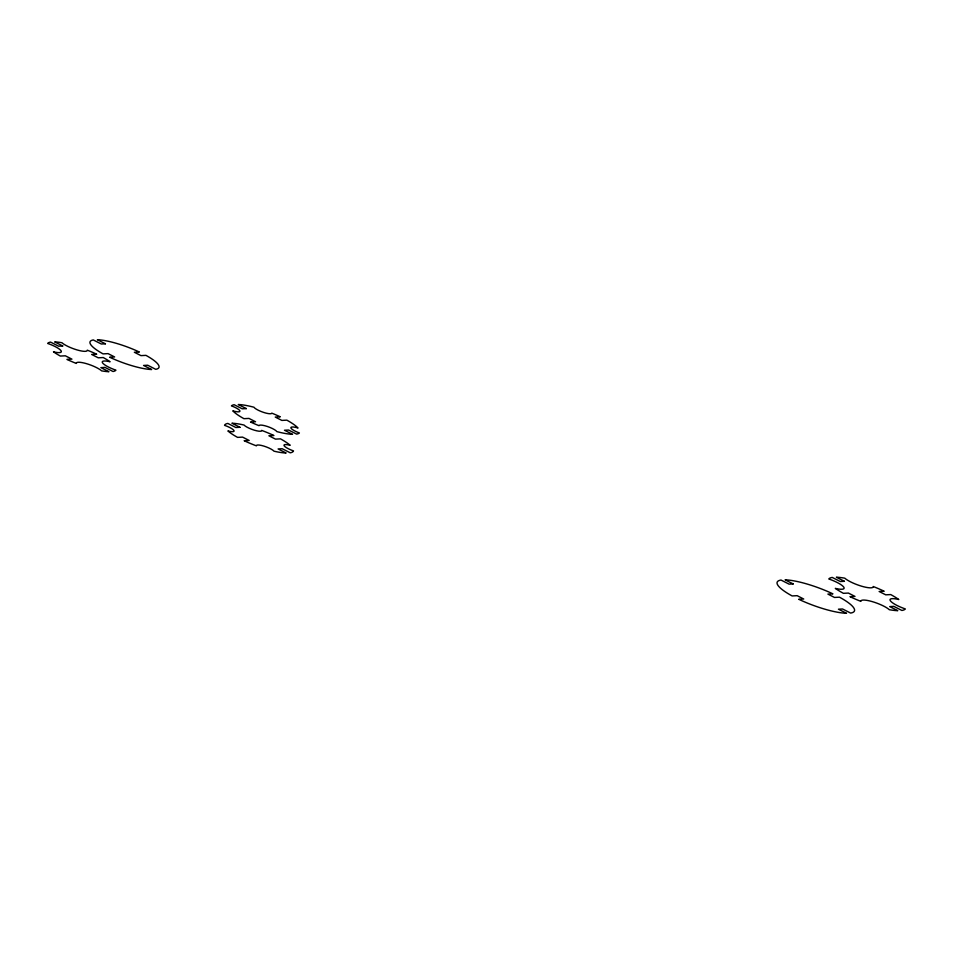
<?xml version="1.0" encoding="UTF-8"?>
<svg xmlns="http://www.w3.org/2000/svg" width="953" height="953" viewBox="0 0 953 953"><rect width="100%" height="100%" fill="white"/><g stroke="black" fill="none" stroke-linecap="round" stroke-linejoin="round"><path stroke-width="1.43" d="M62.719 345.975L58.621 346.189L50.569 342.103A36.774 8.148 20.4 0 0 47.65 343.437A14.092 3.121 20.4 0 1 61.004 350.692A14.092 3.121 20.4 0 1 53.487 351.836A36.774 8.148 20.4 0 0 60.337 356.053L65.352 355.803L71.928 359.138L66.924 359.4A36.774 8.148 20.4 0 0 76.311 363.427A14.092 3.121 20.4 0 1 86.58 363.689A14.092 3.121 20.4 0 1 101.649 370.872A36.774 8.148 20.4 0 0 108.916 371.694L100.863 367.62L104.973 367.405L113.014 371.491A36.774 8.148 20.4 0 0 115.932 370.169A14.092 3.121 20.4 0 1 102.579 362.902A14.092 3.121 20.4 0 1 110.095 361.771A36.774 8.148 20.4 0 0 103.246 357.542L98.242 357.804L91.655 354.456L96.67 354.206A36.774 8.148 20.4 0 0 87.283 350.168A14.092 3.121 20.4 0 1 77.002 349.906A14.092 3.121 20.4 0 1 61.933 342.735A36.774 8.148 20.4 0 0 54.678 341.901L62.719 345.975M105.426 343.807L101.328 344.009L93.287 339.935A36.774 8.148 20.4 0 0 103.043 353.873L108.058 353.623L114.634 356.958L109.631 357.22A36.774 8.148 20.4 0 0 151.622 369.526L143.569 365.44L147.679 365.225L155.72 369.311A36.774 8.148 20.4 0 0 145.952 355.362L140.949 355.624L134.361 352.276L139.376 352.026A36.774 8.148 20.4 0 0 97.385 339.721L105.426 343.807M246.327 408.599L242.229 408.801L234.176 404.727A36.774 8.148 20.4 0 0 231.424 405.871A9.625 2.132 20.4 0 1 239.942 410.957A9.625 2.132 20.4 0 1 232.782 410.826A36.774 8.148 20.4 0 0 243.944 418.677L248.959 418.415L255.535 421.75L250.532 422.012A36.774 8.148 20.4 0 0 258.99 425.669A9.625 2.132 20.4 0 1 267.328 426.467A9.625 2.132 20.4 0 1 276.87 431.614A36.774 8.148 20.4 0 0 292.523 434.318L284.471 430.232L288.58 430.029L296.621 434.103A36.774 8.148 20.4 0 0 299.385 432.96A9.625 2.132 20.4 0 1 290.856 427.873A9.625 2.132 20.4 0 1 298.027 428.004A36.774 8.148 20.4 0 0 286.853 420.154L281.85 420.416L275.262 417.069L280.277 416.818A36.774 8.148 20.4 0 0 271.819 413.161A9.625 2.132 20.4 0 1 263.469 412.363A9.625 2.132 20.4 0 1 253.927 407.217A36.774 8.148 20.4 0 0 238.286 404.513L246.327 408.599M239.953 427.301L235.856 427.504L227.815 423.43A36.774 8.148 20.4 0 0 224.551 425.348A9.625 2.132 20.4 0 1 233.938 430.494A9.625 2.132 20.4 0 1 227.874 430.935A36.774 8.148 20.4 0 0 237.571 437.379L242.586 437.117L249.174 440.453L244.159 440.715A36.774 8.148 20.4 0 0 256.405 445.837A9.625 2.132 20.4 0 1 263.767 446.064A9.625 2.132 20.4 0 1 274.035 451.198A36.774 8.148 20.4 0 0 286.15 453.02L278.109 448.934L282.207 448.732L290.248 452.806A36.774 8.148 20.4 0 0 293.512 450.888A9.625 2.132 20.4 0 1 284.125 445.742A9.625 2.132 20.4 0 1 290.188 445.301A36.774 8.148 20.4 0 0 280.492 438.856L275.477 439.119L268.889 435.771L273.904 435.521A36.774 8.148 20.4 0 0 261.658 430.399A9.625 2.132 20.4 0 1 254.296 430.172A9.625 2.132 20.4 0 1 244.028 425.038A36.774 8.148 20.4 0 0 231.913 423.215L239.953 427.301M793.17 583.927L789.072 584.141L781.007 580.055A41.241 9.137 20.4 0 0 792.122 595.935L797.149 595.673L803.724 599.02L798.709 599.27A41.241 9.137 20.4 0 0 846.514 613.279L838.449 609.193L842.547 608.979L850.612 613.065A41.241 9.137 20.4 0 0 839.498 597.186L834.483 597.448L827.895 594.1L832.91 593.85A41.241 9.137 20.4 0 0 785.105 579.841L793.17 583.927M844.418 581.318L840.32 581.521L832.255 577.435A41.241 9.137 20.4 0 0 828.765 578.959A15.808 3.502 20.4 0 1 843.75 587.108A15.808 3.502 20.4 0 1 835.316 588.382A41.241 9.137 20.4 0 0 843.369 593.314L848.396 593.064L854.972 596.399L849.957 596.661A41.241 9.137 20.4 0 0 860.904 601.379A15.808 3.502 20.4 0 1 872.424 601.665A15.808 3.502 20.4 0 1 889.34 609.717A41.241 9.137 20.4 0 0 897.762 610.67L889.697 606.573L893.807 606.37L901.872 610.456A41.241 9.137 20.4 0 0 905.35 608.943A15.808 3.502 20.4 0 1 890.364 600.783A15.808 3.502 20.4 0 1 898.798 599.52A41.241 9.137 20.4 0 0 890.745 594.577L885.73 594.827L879.142 591.491L884.17 591.241A41.241 9.137 20.4 0 0 873.222 586.512A15.808 3.502 20.4 0 1 861.691 586.226A15.808 3.502 20.4 0 1 844.775 578.173A41.241 9.137 20.4 0 0 836.353 577.22L844.418 581.318"/></g></svg>
